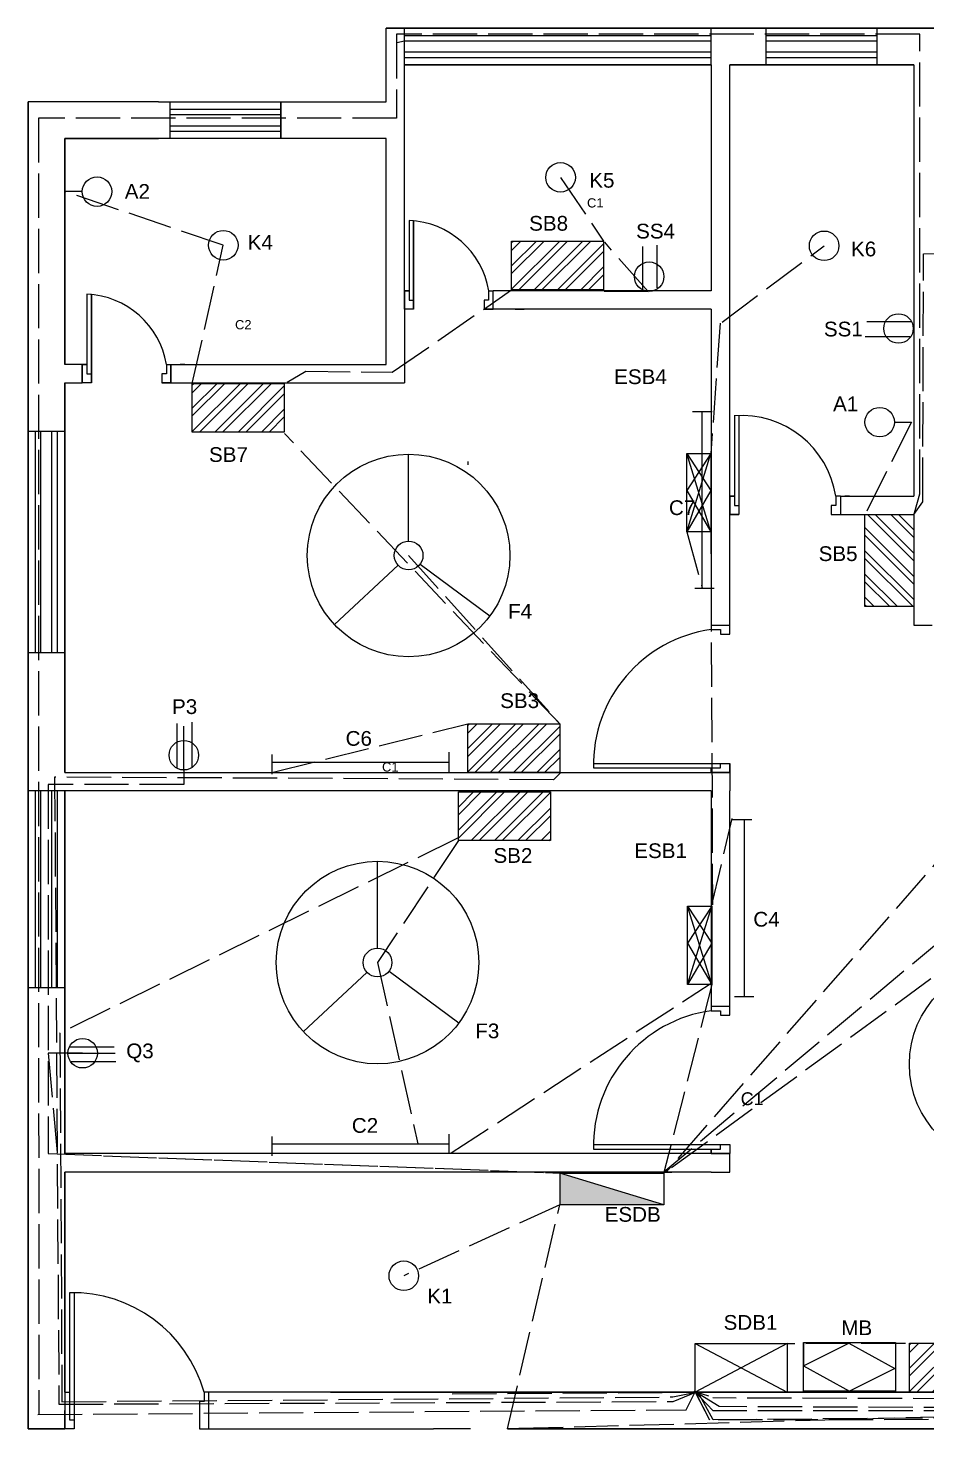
# Model space of a CAD drawing. Header units: millimetres. Extents: x 3825 to 4342, y 1227 to 2179.
# Drawn here: x 3842.2 to 4086, y 1769.3 to 2149.3 of the extents above; entities that cross this region are included whole.
import ezdxf

# ---------------------------------------------------------------- set-up
doc = ezdxf.new("R2010")
doc.units = ezdxf.units.MM
doc.linetypes.add('ACAD_ISO02W100', pattern=[15, 12, -3])
for name, color, linetype in [('conduit', 7, 'ACAD_ISO02W100'), ('doors', 6, 'Continuous'), ('emconduit', 1, 'ACAD_ISO02W100'), ('emfittings', 7, 'Continuous'), ('fittinglabels', 7, 'Continuous'), ('fittings', 7, 'Continuous'), ('windows', 40, 'Continuous')]:
    doc.layers.add(name, color=color, linetype=linetype)
doc.styles.get("Standard").update_dxf_attribs({"font": 'arial.ttf'})

msp = doc.modelspace()

# ---------------------------------------------------------------- hatches: boundary and pattern name
at = {"layer": 'emfittings', "true_color": 0x000000}
h = msp.add_hatch(color=18, dxfattribs=at)
h.dxf.hatch_style = 1
h.paths.add_polyline_path([(3986.37, 1838.76), (3986.37, 1830.09), (4014.6, 1830.09)])
at = {"layer": 'fittings'}
h = msp.add_hatch(dxfattribs=at)
h.set_pattern_fill('ANSI32', color=256, scale=0.468168)
h.set_pattern_definition([(45, (2593.358, 1562.4752), (-3.1532, 3.1532), []), (45, (2595.46, 1562.4752), (-3.1532, 3.1532), [])])
h.paths.add_polyline_path([(3973.35, 2091.53), (3973.35, 2078.3), (3998.3, 2078.3), (3998.3, 2091.53)])
h = msp.add_hatch(dxfattribs=at)
h.set_pattern_fill('ANSI32', color=256, scale=0.468168)
h.set_pattern_definition([(45, (2506.7454, 1523.8727), (-3.1532, 3.1532), []), (45, (2508.8475, 1523.8727), (-3.1532, 3.1532), [])])
h.paths.add_polyline_path([(3886.74, 2052.93), (3886.74, 2039.7), (3911.69, 2039.7), (3911.69, 2052.93)])
h = msp.add_hatch(dxfattribs=at)
h.set_pattern_fill('ANSI32', color=256, scale=0.468168, angle=90)
h.set_pattern_definition([(135, (4598.224, 612.383), (-3.1532, -3.1532), []), (135, (4598.224, 614.485), (-3.1532, -3.1532), [])])
h.paths.add_polyline_path([(4069.17, 1992.38), (4082.4, 1992.38), (4082.4, 2017.33), (4069.17, 2017.33)])
h = msp.add_hatch(dxfattribs=at)
h.set_pattern_fill('ANSI32', color=256, scale=0.468168)
h.set_pattern_definition([(45, (2581.449, 1431.55), (-3.1532, 3.1532), []), (45, (2583.5513, 1431.55), (-3.1532, 3.1532), [])])
h.paths.add_polyline_path([(3961.44, 1960.61), (3961.44, 1947.38), (3986.39, 1947.38), (3986.39, 1960.61)])
h = msp.add_hatch(dxfattribs=at)
h.set_pattern_fill('ANSI32', color=256, scale=0.468168, angle=180)
h.set_pattern_definition([(225, (5363.8366, 2457.974), (3.1532, -3.1532), []), (225, (5361.7345, 2457.974), (3.1532, -3.1532), [])])
h.paths.add_polyline_path([(3983.84, 1928.92), (3983.84, 1942.15), (3958.89, 1942.15), (3958.89, 1928.92)])
h = msp.add_hatch(dxfattribs=at)
h.set_pattern_fill('ANSI32', color=256, scale=0.468168)
h.set_pattern_definition([(45, (2701.285, 1263.5196), (-3.1532, 3.1532), []), (45, (2703.387, 1263.5196), (-3.1532, 3.1532), [])])
h.paths.add_polyline_path([(4081.28, 1792.58), (4081.28, 1779.35), (4106.23, 1779.35), (4106.23, 1792.58)])

# ---------------------------------------------------------------- linework, layer by layer
for p, q in [((3939.27, 2129.32), (3939.27, 2149.32)), ((3944.27, 2149.32), (3939.27, 2149.32)), ((3944.27, 2078.05), (3944.27, 2139.32)), ((3944.27, 2139.32), (4027.49, 2139.32)), ((4027.49, 2139.32), (4027.49, 2078.05)), ((4082.4, 2139.32), (4032.49, 2139.32)), ((4032.49, 2073.05), (4032.49, 2139.32)), ((4082.4, 2139.32), (4082.4, 2022.33)), ((4082.4, 2139.32), (4082.4, 2022.33)), ((3877.55, 2129.32), (3842.18, 2129.32)), ((3877.55, 2129.32), (3911.88, 2129.32)), ((3911.88, 2129.32), (3939.27, 2129.32)), ((3852.18, 2119.32), (3852.18, 2058.05)), ((3939.27, 2119.32), (3852.18, 2119.32)), ((3852.18, 2119.32), (3877.55, 2119.32)), ((3939.27, 2058.05), (3939.27, 2119.32)), ((3944.27, 2078.05), (3944.27, 2073.05)), ((4027.49, 2078.05), (3968.36, 2078.05)), ((3968.36, 2073.05), (3968.36, 2078.05)), ((3976.78, 2078.05), (3975.53, 2078.05)), ((3944.27, 2073.05), (3944.27, 2053.05)), ((4027.49, 2073.05), (3968.36, 2073.05)), ((3974.28, 2073.05), (3976.78, 2073.05)), ((4027.49, 2073.05), (4027.49, 1987.4)), ((4027.49, 2073.05), (4027.49, 1987.4)), ((4032.49, 2022.33), (4032.49, 2073.05)), ((4032.49, 2022.33), (4032.49, 2073.05)), ((3856.86, 2058.05), (3852.18, 2058.05)), ((3856.86, 2058.05), (3856.86, 2053.05)), ((3880.95, 2058.05), (3939.27, 2058.05)), ((3880.95, 2058.05), (3880.95, 2053.05)), ((3884.68, 2058.05), (3883.43, 2058.05)), ((3905.39, 2058.15), (3905.39, 2058.13)), ((3852.18, 2053.05), (3852.18, 1947.38)), ((3852.18, 2053.05), (3856.86, 2053.05)), ((3880.95, 2053.05), (3939.27, 2053.05)), ((3880.95, 2053.05), (3944.27, 2053.05)), ((3882.18, 2053.05), (3884.68, 2053.05)), ((4032.49, 2022.33), (4032.49, 2017.33)), ((4062.51, 2022.33), (4082.4, 2022.33)), ((4062.51, 2022.33), (4062.51, 2017.33)), ((4064.99, 2022.33), (4063.74, 2022.33)), ((4064.99, 2022.33), (4063.74, 2022.33)), ((4032.49, 1987.4), (4032.49, 2017.33)), ((4032.49, 1987.4), (4032.49, 2017.33)), ((4062.49, 2017.33), (4064.99, 2017.33)), ((4062.49, 2017.33), (4064.99, 2017.33)), ((4062.51, 2017.33), (4082.4, 2017.33)), ((4062.51, 2017.33), (4082.4, 2017.33)), ((4082.4, 2017.33), (4082.4, 1987.39)), ((4082.4, 2017.33), (4082.4, 1987.39)), ((4027.49, 1987.4), (4032.49, 1987.4)), ((4082.4, 1987.39), (4087.4, 1987.39)), ((4082.4, 1987.39), (4087.4, 1987.39)), ((3852.18, 1947.38), (3939.27, 1947.38)), ((3939.27, 1947.38), (4027.49, 1947.38)), ((4032.49, 1947.38), (4027.49, 1947.38)), ((4032.49, 1947.38), (4032.49, 1942.38)), ((3852.18, 1942.38), (3852.18, 1844.02)), ((4027.49, 1942.38), (3852.18, 1942.38)), ((4027.49, 1942.38), (4027.49, 1884.04)), ((4032.49, 1884.04), (4032.49, 1942.38)), ((4027.49, 1884.04), (4032.49, 1884.04)), ((4027.49, 1844.02), (3852.18, 1844.02)), ((4027.49, 1844.02), (4032.49, 1844.02)), ((4032.49, 1839.02), (4032.49, 1844.02)), ((3852.18, 1839.02), (3852.18, 1779.32)), ((4027.49, 1839.02), (3852.18, 1839.02)), ((4027.49, 1839.02), (4032.49, 1839.02)), ((3842.18, 1779.34), (3842.18, 1779.32)), ((3852.18, 1779.32), (3852.18, 1769.34)), ((4332.18, 1779.32), (3891.16, 1779.32)), ((3891.16, 1779.32), (3891.16, 1769.34)), ((4332.18, 1779.34), (3924.18, 1779.34)), ((3962.18, 1779.34), (3962.18, 1779.32)), ((3972.18, 1779.34), (3972.18, 1779.32)), ((3891.16, 1769.34), (3952.18, 1769.34)), ((3891.16, 1769.34), (3952.18, 1769.34)), ((3962.18, 1769.34), (3952.18, 1769.34)), ((3962.18, 1769.34), (3952.18, 1769.34)), ((4332.18, 1769.34), (3972.18, 1769.34)), ((4332.18, 1769.34), (3972.18, 1769.34))]:
    msp.add_line(p, q)
for points in [[(3939.27, 2149.32), (4161.78, 2149.32)], [(4161.78, 2149.32), (3939.27, 2149.32)], [(4161.78, 2149.32), (3939.27, 2149.32)], [(4161.78, 2149.32), (3939.27, 2149.32)], [(4161.78, 2149.32), (3944.27, 2149.32)], [(4161.78, 2149.32), (3944.27, 2149.32)], [(4161.78, 2149.32), (3944.27, 2149.32)], [(4161.78, 2149.32), (3944.27, 2149.32)], [(4250.09, 2149.32), (4342.18, 2149.32), (4342.18, 1769.34), (3972.18, 1769.34)], [(3972.18, 1769.34), (4342.18, 1769.34), (4342.18, 2149.32), (4250.09, 2149.32)], [(3972.18, 1769.34), (4342.18, 1769.34), (4342.18, 2149.32), (4250.09, 2149.32)], [(3972.18, 1769.34), (4342.18, 1769.34), (4342.18, 2149.32), (4250.09, 2149.32)], [(4250.09, 2149.32), (4342.18, 2149.32), (4342.18, 1769.34), (3972.18, 1769.34)], [(3972.18, 1769.34), (4342.18, 1769.34), (4342.18, 2149.32), (4250.09, 2149.32)], [(3972.18, 1769.34), (4342.18, 1769.34), (4342.18, 2149.32), (4250.09, 2149.32)], [(3972.18, 1769.34), (4342.18, 1769.34), (4342.18, 2149.32), (4250.09, 2149.32)], [(4082.4, 2139.32), (4032.49, 2139.32)], [(4032.49, 2139.32), (4082.4, 2139.32)], [(4082.4, 2139.32), (4032.49, 2139.32)], [(3852.18, 1769.34), (3842.18, 1769.34), (3842.18, 2129.32)], [(3842.18, 2129.32), (3842.18, 1769.34), (3852.18, 1769.34)], [(3852.18, 1769.34), (3842.18, 1769.34), (3842.18, 2129.32)], [(3842.18, 2129.32), (3842.18, 1769.34), (3852.18, 1769.34)], [(3842.18, 2129.32), (3842.18, 1769.34), (3852.18, 1769.34)], [(3842.18, 2129.32), (3842.18, 1769.34), (3852.18, 1769.34)], [(3852.18, 1769.34), (3842.18, 1769.34), (3842.18, 2129.32)], [(3842.18, 2129.32), (3842.18, 1769.34), (3852.18, 1769.34)], [(3852.18, 1769.34), (3842.18, 1769.34), (3842.18, 2129.32)], [(3842.18, 2129.32), (3842.18, 1769.34), (3852.18, 1769.34)], [(3842.18, 2129.32), (3842.18, 1769.34), (3852.18, 1769.34)], [(3842.18, 2129.32), (3842.18, 1769.34), (3852.18, 1769.34)], [(3852.18, 2119.32), (3852.18, 2058.05)], [(3852.18, 2058.05), (3852.18, 2119.32)], [(3852.18, 2119.32), (3852.18, 2058.05)], [(3852.18, 2053.05), (3852.18, 1947.38)], [(3852.18, 1947.38), (3852.18, 2053.05)], [(3852.18, 2053.05), (3852.18, 1947.38)], [(3852.18, 1942.38), (3852.18, 1844.02)], [(3852.18, 1844.02), (3852.18, 1942.38)], [(3852.18, 1942.38), (3852.18, 1844.02)], [(4332.18, 1942.38), (4332.18, 1779.32), (3891.16, 1779.32)], [(3924.18, 1779.34), (4332.18, 1779.34), (4332.18, 1942.38)], [(3924.18, 1779.34), (4332.18, 1779.34), (4332.18, 1942.38)], [(3852.18, 1779.32), (3852.18, 1839.02)], [(3852.18, 1839.02), (3852.18, 1779.34)]]:
    msp.add_lwpolyline(points)
msp.add_arc((3888.18, 1779.32), 36, 0, 0.0279)
at = {"layer": 'conduit'}
for p, q in [((4084.01, 2147.61), (3942.14, 2147.61)), ((3942.14, 2147.61), (3942.14, 2124.87)), ((4084.01, 2023.01), (4084.01, 2147.61)), ((3942.23, 2145.4), (3944.27, 2145.82)), ((3942.14, 2124.87), (3845.03, 2124.87)), ((3845.03, 2124.87), (3845.08, 1773.26)), ((3986.61, 2108.81), (3998.3, 2091.53)), ((3895.15, 2090.41), (3852.28, 2104.95)), ((4010.34, 2077.83), (3998.6, 2091.2)), ((4084.85, 2020.8), (4085.03, 2088.11)), ((4085.03, 2088.11), (4112.67, 2088.43)), ((3940.97, 2055.99), (3973.35, 2078.3)), ((3998.47, 2077.97), (4010.34, 2077.83)), ((3912.49, 2053.22), (3917.53, 2056.24)), ((3917.53, 2056.24), (3940.97, 2055.99)), ((4081.79, 2042.42), (4069.17, 2017.33)), ((3986.39, 1960.61), (3911.71, 2039.36)), ((3961.48, 2031.79), (3961.48, 2031.79)), ((3961.48, 2031.79), (3961.48, 2030.88)), ((4082.63, 2017.81), (4084.01, 2023.01)), ((4082.4, 2017.33), (4084.85, 2020.8)), ((3945.4, 2006.26), (3986.39, 1960.61)), ((3884.46, 1947.97), (3884.46, 1961.06)), ((3908.28, 1947.38), (3961.44, 1960.61)), ((3984.72, 1945.43), (3849.4, 1946.15)), ((3849.4, 1946.15), (3850.55, 1776.05)), ((3986.56, 1947.27), (3984.72, 1945.43)), ((3958.65, 1929.54), (3850.8, 1876.7)), ((3958.89, 1928.92), (3936.97, 1895.84)), ((3936.97, 1895.84), (3947.93, 1846.65)), ((3850.8, 1876.7), (3851.38, 1776.72)), ((4023.16, 1792.55), (4081.28, 1792.58)), ((3957.2, 1778.89), (4023.16, 1779.32)), ((4017.05, 1778.02), (4023.87, 1779.44)), ((4017.17, 1776.78), (4023.26, 1779.35)), ((4020.67, 1774.56), (4023.13, 1779.42)), ((4028, 1774.22), (4022.89, 1779.7)), ((4023.16, 1779.32), (4027, 1771.78)), ((4023.27, 1779.42), (4026.74, 1778.36)), ((4023.3, 1779.05), (4027, 1771.78)), ((4029.66, 1775.39), (4023.31, 1779.32)), ((4028, 1771.79), (4023.87, 1779.44)), ((3844.83, 1773.26), (4020.67, 1774.56)), ((3850.55, 1776.05), (4017.17, 1776.78)), ((3851.38, 1776.72), (4017.05, 1778.02)), ((4334.24, 1776.79), (4027.94, 1777.75)), ((4337.13, 1774.22), (4029.66, 1775.39)), ((4341.36, 1772.24), (4027, 1771.78)), ((4339.74, 1774.48), (4028, 1771.79)), ((4337.13, 1774.22), (4028, 1774.22))]:
    msp.add_line(p, q, dxfattribs=at)
msp.add_lwpolyline([(3886.74, 2052.93), (3895.15, 2090.41)], dxfattribs=at)
at = {"layer": 'doors'}
for p, q in [((3945.52, 2097.11), (3945.52, 2075.55)), ((3945.52, 2097.11), (3945.52, 2075.55)), ((3946.77, 2097.03), (3946.77, 2073.05)), ((3946.77, 2097.01), (3946.77, 2073.05)), ((3858.11, 2077.11), (3858.11, 2055.55)), ((3858.11, 2077.11), (3858.11, 2055.55)), ((3859.36, 2077.03), (3859.36, 2053.05)), ((3859.36, 2077.01), (3859.36, 2053.05)), ((3944.27, 2078.05), (3945.52, 2078.05)), ((3944.27, 2073.05), (3944.27, 2078.05)), ((3944.27, 2078.05), (3945.52, 2078.05)), ((3945.52, 2078.05), (3944.27, 2078.05)), ((3944.27, 2073.05), (3944.27, 2078.05)), ((3945.52, 2075.55), (3946.77, 2075.55)), ((3945.52, 2075.55), (3946.77, 2075.55)), ((3968.36, 2073.05), (3965.86, 2073.05)), ((3856.86, 2058.05), (3858.11, 2058.05)), ((3856.86, 2053.05), (3856.86, 2058.05)), ((3856.86, 2058.05), (3858.11, 2058.05)), ((3858.11, 2058.05), (3856.86, 2058.05)), ((3856.86, 2053.05), (3856.86, 2058.05)), ((3858.11, 2055.55), (3859.36, 2055.55)), ((3858.11, 2055.55), (3859.36, 2055.55)), ((3880.95, 2053.05), (3878.45, 2053.05)), ((4033.74, 2041.38), (4033.74, 2019.83)), ((4033.74, 2041.38), (4033.74, 2019.83)), ((4033.74, 2041.38), (4033.74, 2019.83)), ((4033.74, 2041.38), (4033.74, 2019.83)), ((4034.99, 2041.3), (4034.99, 2017.33)), ((4034.99, 2041.3), (4034.99, 2017.33)), ((4034.99, 2041.28), (4034.99, 2017.33)), ((4034.99, 2041.28), (4034.99, 2017.33)), ((4032.49, 2022.33), (4033.74, 2022.33)), ((4032.49, 2017.33), (4032.49, 2022.33)), ((4032.49, 2022.33), (4033.74, 2022.33)), ((4033.74, 2022.33), (4032.49, 2022.33)), ((4032.49, 2017.33), (4032.49, 2022.33)), ((4032.49, 2022.33), (4033.74, 2022.33)), ((4032.49, 2017.33), (4032.49, 2022.33)), ((4032.49, 2022.33), (4033.74, 2022.33)), ((4033.74, 2022.33), (4032.49, 2022.33)), ((4032.49, 2017.33), (4032.49, 2022.33)), ((4032.49, 2017.33), (4034.99, 2017.33)), ((4034.99, 2017.33), (4032.49, 2017.33)), ((4032.49, 2017.33), (4034.99, 2017.33)), ((4032.49, 2017.33), (4034.99, 2017.33)), ((4034.99, 2017.33), (4032.49, 2017.33)), ((4032.49, 2017.33), (4034.99, 2017.33)), ((4032.49, 1947.38), (4032.49, 1949.88)), ((4032.49, 1949.88), (4032.49, 1947.38)), ((4027.49, 1948.63), (4027.49, 1947.38)), ((4027.49, 1947.38), (4027.49, 1948.63)), ((4032.49, 1947.38), (4027.49, 1947.38)), ((3852.18, 1779.34), (3852.18, 1769.34)), ((3852.18, 1779.34), (3853.43, 1779.34)), ((3852.18, 1769.34), (3852.18, 1774.34)), ((3854.68, 1769.34), (3852.18, 1769.34)), ((3854.68, 1769.34), (3852.18, 1769.34))]:
    msp.add_line(p, q, dxfattribs=at)
at = {"layer": 'doors', "color": 215, "true_color": 0xa953a0}
for p, q in [((3946.77, 2097.03), (3945.52, 2097.11)), ((3945.52, 2097.11), (3945.52, 2078.05)), ((3946.77, 2073.05), (3946.77, 2097.03)), ((3859.36, 2077.03), (3858.11, 2077.11)), ((3858.11, 2077.11), (3858.11, 2058.05)), ((3859.36, 2053.05), (3859.36, 2077.03)), ((3944.27, 2073.05), (3944.27, 2078.05)), ((3944.27, 2078.05), (3945.52, 2078.05)), ((3945.52, 2078.05), (3945.52, 2075.55)), ((3945.52, 2075.55), (3946.77, 2075.55)), ((3946.77, 2075.55), (3946.77, 2073.05)), ((3965.86, 2075.55), (3965.86, 2073.05)), ((3967.11, 2075.55), (3965.86, 2075.55)), ((3967.11, 2078.05), (3968.36, 2078.05)), ((3967.11, 2078.05), (3967.11, 2075.55)), ((3968.36, 2073.05), (3968.36, 2078.05)), ((3946.77, 2073.05), (3944.27, 2073.05)), ((3965.86, 2073.05), (3968.36, 2073.05)), ((3856.86, 2053.05), (3856.86, 2058.05)), ((3856.86, 2058.05), (3858.11, 2058.05)), ((3858.11, 2058.05), (3858.11, 2055.55)), ((3879.7, 2058.05), (3880.95, 2058.05)), ((3879.7, 2058.05), (3879.7, 2055.55)), ((3880.95, 2053.05), (3880.95, 2058.05)), ((3859.36, 2053.05), (3856.86, 2053.05)), ((3858.11, 2055.55), (3859.36, 2055.55)), ((3859.36, 2055.55), (3859.36, 2053.05)), ((3878.45, 2055.55), (3878.45, 2053.05)), ((3879.7, 2055.55), (3878.45, 2055.55)), ((3878.45, 2053.05), (3880.95, 2053.05)), ((4033.74, 2044.14), (4033.74, 2019.83)), ((4033.74, 2044.14), (4033.74, 2019.83)), ((4034.99, 2044.2), (4034.99, 2017.33)), ((4034.99, 2044.2), (4034.99, 2017.33)), ((4032.49, 2022.33), (4032.49, 2017.33)), ((4032.49, 2022.33), (4032.49, 2017.33)), ((4061.26, 2022.33), (4061.26, 2019.83)), ((4062.51, 2022.33), (4061.26, 2022.33)), ((4061.26, 2022.33), (4061.26, 2019.83)), ((4061.26, 2022.33), (4061.26, 2019.83)), ((4061.26, 2022.33), (4061.26, 2019.83)), ((4062.51, 2022.33), (4062.51, 2017.33)), ((4062.51, 2022.33), (4062.51, 2017.33)), ((4033.74, 2019.83), (4034.99, 2019.83)), ((4033.74, 2019.83), (4034.99, 2019.83)), ((4033.74, 2019.83), (4034.99, 2019.83)), ((4033.74, 2019.83), (4034.99, 2019.83)), ((4033.74, 2019.83), (4034.99, 2019.83)), ((4033.74, 2019.83), (4034.99, 2019.83)), ((4060.01, 2019.83), (4060.01, 2017.33)), ((4061.26, 2019.83), (4060.01, 2019.83)), ((4060.01, 2019.83), (4060.01, 2017.33)), ((4060.01, 2019.83), (4060.01, 2017.33)), ((4061.26, 2019.83), (4060.01, 2019.83)), ((4060.01, 2019.83), (4060.01, 2017.33)), ((4034.99, 2017.33), (4032.49, 2017.33)), ((4034.99, 2017.33), (4032.49, 2017.33)), ((4060.01, 2017.33), (4062.51, 2017.33)), ((4027.49, 1987.4), (4027.49, 1986.15)), ((4027.49, 1987.4), (4032.49, 1987.4)), ((4027.49, 1987.4), (4027.49, 1986.15)), ((4027.49, 1987.4), (4032.49, 1987.4)), ((4032.49, 1984.9), (4032.49, 1987.4)), ((4032.49, 1984.9), (4032.49, 1987.4)), ((4027.49, 1986.15), (4029.99, 1986.15)), ((4027.49, 1986.15), (4029.99, 1986.15)), ((4029.99, 1986.15), (4029.99, 1984.9)), ((4029.99, 1986.15), (4029.99, 1984.9)), ((4029.99, 1984.9), (4032.49, 1984.9)), ((4029.99, 1984.9), (4032.49, 1984.9)), ((3995.56, 1949.88), (4032.49, 1949.88)), ((4003.74, 1949.88), (4032.49, 1949.88)), ((4029.99, 1948.63), (4029.99, 1949.88)), ((4029.99, 1948.63), (4029.99, 1949.88)), ((4032.49, 1949.88), (4032.49, 1947.38)), ((3995.54, 1948.63), (4029.99, 1948.63)), ((4003.77, 1948.63), (4029.99, 1948.63)), ((4027.49, 1947.38), (4032.49, 1947.38)), ((4027.49, 1884.04), (4027.49, 1882.79)), ((4027.49, 1884.04), (4032.49, 1884.04)), ((4027.49, 1882.79), (4029.99, 1882.79)), ((4029.99, 1882.79), (4029.99, 1881.54)), ((4029.99, 1881.54), (4032.49, 1881.54)), ((4032.49, 1881.54), (4032.49, 1884.04)), ((3995.54, 1845.27), (4029.99, 1845.27)), ((3995.56, 1846.52), (4032.49, 1846.52)), ((4003.74, 1846.52), (4032.49, 1846.52)), ((4003.77, 1845.27), (4029.99, 1845.27)), ((4027.49, 1845.27), (4027.49, 1844.02)), ((4027.49, 1844.02), (4027.49, 1845.27)), ((4027.49, 1844.02), (4032.49, 1844.02)), ((4032.49, 1844.02), (4027.49, 1844.02)), ((4027.49, 1844.02), (4032.49, 1844.02)), ((4029.99, 1845.27), (4029.99, 1846.52)), ((4029.99, 1845.27), (4029.99, 1846.52)), ((4032.49, 1846.52), (4032.49, 1844.02)), ((4032.49, 1846.52), (4032.49, 1844.02)), ((3853.43, 1806.28), (3853.43, 1771.84)), ((3854.68, 1806.26), (3854.68, 1769.34)), ((3853.43, 1798.05), (3853.43, 1771.84)), ((3854.68, 1798.09), (3854.68, 1769.34)), ((3889.91, 1779.32), (3889.91, 1776.82)), ((3891.16, 1779.32), (3889.91, 1779.32)), ((3891.16, 1779.32), (3891.16, 1769.34)), ((3888.66, 1776.82), (3888.66, 1769.34)), ((3889.91, 1776.82), (3888.66, 1776.82)), ((3852.18, 1774.34), (3852.18, 1769.34)), ((3853.43, 1771.84), (3854.68, 1771.84)), ((3853.43, 1771.84), (3854.68, 1771.84)), ((3854.68, 1769.34), (3852.18, 1769.34)), ((3888.66, 1769.34), (3891.16, 1769.34))]:
    msp.add_line(p, q, dxfattribs=at)
for points in [[(4033.74, 2022.33), (4032.49, 2022.33)], [(4033.74, 2022.33), (4032.49, 2022.33)], [(4027.49, 1948.63), (4027.49, 1947.38)], [(4027.49, 1845.27), (4027.49, 1844.02)]]:
    msp.add_lwpolyline(points, dxfattribs=at)
for centre, radius, start, end in [((3944.68, 2074.39), 22.73, 9.2655, 87.8657), ((3857.27, 2054.39), 22.73, 9.2655, 87.8657), ((4035.71, 2018.36), 25.85, 8.8156, 94.3849), ((4035.71, 2018.36), 25.85, 8.8156, 94.3849), ((4032.55, 1949.48), 37.02, 97.8589, 181.315), ((4032.55, 1846.12), 37.02, 97.8589, 181.315), ((3854.28, 1769.28), 37.02, 15.7435, 91.315)]:
    msp.add_arc(centre, radius, start, end, dxfattribs=at)
at = {"layer": 'emconduit'}
for p, q in [((4030.42, 2069.56), (4058.09, 2090.25)), ((4029.88, 2069.24), (4027.36, 2033.94)), ((4020.82, 2012.63), (4025.04, 1997.35)), ((4027.36, 2012.63), (4027.82, 1911.47)), ((4144.63, 1987.39), (4015.27, 1839.07)), ((4171.78, 1970.49), (4014.66, 1839.02)), ((3884.46, 1947.97), (3884.46, 1944.11)), ((3884.46, 1944.11), (3847.66, 1944.11)), ((3847.66, 1944.11), (3847.66, 1844.02)), ((4147.61, 1935.6), (4015.27, 1839.07)), ((4027.49, 1910.72), (4033.18, 1934.89)), ((3956.92, 1844.21), (4027.49, 1890.3)), ((4027.62, 1889.85), (4014.62, 1838.87)), ((3853.09, 1871.25), (3847.66, 1871.25)), ((3847.66, 1871.25), (3850.09, 1843.93)), ((3847.66, 1844.02), (3986.37, 1838.76)), ((3850.09, 1843.93), (3986.37, 1838.76)), ((3986.37, 1830.09), (3944.1, 1810.89)), ((3972.18, 1769.34), (3986.37, 1830.09)), ((4332.18, 1779.34), (3972.18, 1769.34))]:
    msp.add_line(p, q, dxfattribs=at)
at = {"layer": 'emfittings'}
for p, q in [((4027.36, 2033.94), (4020.82, 2023.91)), ((4027.36, 2012.63), (4020.82, 2033.94)), ((4020.82, 2033.94), (4027.36, 2023.91)), ((4020.82, 2012.63), (4027.36, 2033.94)), ((4020.82, 2023.91), (4027.36, 2012.63)), ((4027.36, 2023.91), (4020.82, 2012.63)), ((4027.62, 1911.16), (4021.08, 1901.13)), ((4027.62, 1889.85), (4021.08, 1911.16)), ((4021.08, 1911.16), (4027.62, 1901.13)), ((4021.08, 1889.85), (4027.62, 1911.16)), ((4021.08, 1901.13), (4027.62, 1889.85)), ((4027.62, 1901.13), (4021.08, 1889.85)), ((3986.37, 1838.76), (4014.6, 1838.76)), ((4014.6, 1830.09), (3986.37, 1838.76)), ((3986.37, 1838.76), (3986.37, 1830.09)), ((3988.56, 1839.02), (4016.8, 1839.02)), ((4014.6, 1830.09), (3986.37, 1830.09))]:
    msp.add_line(p, q, dxfattribs=at)
for points in [[(4027.36, 2033.94), (4027.36, 2012.63), (4020.82, 2012.63), (4020.82, 2033.94)], [(4027.62, 1911.16), (4027.62, 1889.85), (4021.08, 1889.85), (4021.08, 1911.16)]]:
    msp.add_lwpolyline(points, close=True, dxfattribs=at)
msp.add_lwpolyline([(3986.37, 1838.76), (4014.6, 1838.76), (4014.6, 1830.09)], dxfattribs=at)
at = {"layer": 'fittings'}
for p, q in [((3856.9, 2104.95), (3852.28, 2104.95)), ((4008.96, 2078.58), (4008.96, 2090.04)), ((4012.79, 2078.85), (4012.79, 2090.45)), ((4081.72, 2069.6), (4069.68, 2069.6)), ((4081.44, 2065.58), (4069.25, 2065.58)), ((4022.39, 2045.35), (4027.7, 2045.35)), ((4025.04, 2037), (4025.04, 2045.35)), ((4025.04, 1997.35), (4025.04, 2045.35)), ((4077.17, 2042.42), (4081.79, 2042.42)), ((4025.04, 1997.35), (4025.04, 2037)), ((3945.4, 2010.16), (3945.4, 2033.73)), ((3942.54, 2003.6), (3925.28, 1987.56)), ((3948.53, 2003.94), (3967.47, 1989.9)), ((4022.99, 1997.35), (4028.3, 1997.35)), ((3886.7, 1948.9), (3886.7, 1961.08)), ((3882.67, 1948.61), (3882.67, 1960.66)), ((3908.28, 1952.28), (3908.28, 1946.97)), ((3908.28, 1950.23), (3947.93, 1950.23)), ((3908.28, 1950.23), (3956.28, 1950.23)), ((3947.93, 1950.23), (3956.28, 1950.23)), ((3956.28, 1952.88), (3956.28, 1947.57)), ((4038.45, 1934.57), (4033.14, 1934.57)), ((4036.39, 1934.57), (4036.39, 1894.91)), ((4036.39, 1934.57), (4036.39, 1886.57)), ((3936.97, 1899.74), (3936.97, 1923.31)), ((3934.11, 1893.18), (3916.85, 1877.14)), ((3940.1, 1893.52), (3959.04, 1879.48)), ((4036.39, 1894.91), (4036.39, 1886.57)), ((4039.04, 1886.57), (4033.74, 1886.57)), ((3856.99, 1871.25), (3853.09, 1871.25)), ((3853.09, 1871.25), (3865.84, 1871.25)), ((3853.52, 1873.02), (3865.56, 1873.02)), ((3853.81, 1869), (3865.99, 1869)), ((3908.28, 1848.7), (3908.28, 1843.4)), ((3956.28, 1849.3), (3956.28, 1843.99)), ((3908.28, 1846.65), (3947.93, 1846.65)), ((3908.28, 1846.65), (3956.28, 1846.65)), ((3947.93, 1846.65), (3956.28, 1846.65)), ((4023.16, 1792.55), (4048.11, 1779.34)), ((4048.11, 1792.55), (4023.16, 1779.34)), ((4052.47, 1792.79), (4052.47, 1786.45)), ((4052.47, 1786.45), (4064.75, 1792.63)), ((4064.75, 1792.63), (4077.29, 1785.74)), ((4052.47, 1786.45), (4065, 1779.56)), ((4077.29, 1785.74), (4065, 1779.56)), ((4052.47, 1779.56), (4065, 1779.56))]:
    msp.add_line(p, q, dxfattribs=at)
for points in [[(3973.35, 2091.53), (3998.3, 2091.53), (3998.3, 2078.3), (3973.35, 2078.3)], [(3886.74, 2052.93), (3911.69, 2052.93), (3911.69, 2039.7), (3886.74, 2039.7)], [(4069.17, 1992.38), (4069.17, 2017.33), (4082.4, 2017.33), (4082.4, 1992.38)], [(3961.44, 1960.61), (3986.39, 1960.61), (3986.39, 1947.38), (3961.44, 1947.38)], [(3983.84, 1928.92), (3958.89, 1928.92), (3958.89, 1942.15), (3983.84, 1942.15)], [(4023.16, 1792.55), (4048.11, 1792.55), (4048.11, 1779.32), (4023.16, 1779.32)], [(4052.47, 1792.79), (4077.42, 1792.79), (4077.42, 1779.56), (4052.47, 1779.56)], [(4081.28, 1792.58), (4106.23, 1792.58), (4106.23, 1779.35), (4081.28, 1779.35)]]:
    msp.add_lwpolyline(points, close=True, dxfattribs=at)
for centre, radius in [((3986.61, 2108.81), 4.01), ((3860.9, 2104.95), 4), ((3895.15, 2090.41), 4.01), ((4058.09, 2090.25), 4.01), ((4010.65, 2081.88), 4), ((4078.25, 2067.83), 4), ((4073.17, 2042.42), 4), ((3945.4, 2006.26), 27.47), ((3945.4, 2006.26), 3.9), ((3884.45, 1952.08), 4), ((3936.97, 1895.84), 27.47), ((3936.97, 1895.84), 3.9), ((4108.68, 1868.25), 27.47), ((3856.99, 1871.25), 4), ((3944.1, 1810.89), 4.01)]:
    msp.add_circle(centre, radius, dxfattribs=at)
at = {"layer": 'windows', "color": 31, "true_color": 0xfecc66}
for p, q in [((3944.27, 2139.32), (3944.27, 2149.32)), ((4027.49, 2139.32), (4027.49, 2149.32)), ((4042.4, 2139.32), (4042.4, 2149.32)), ((4072.4, 2149.32), (4072.4, 2139.32)), ((3880.73, 2119.32), (3880.73, 2129.32)), ((3910.73, 2129.32), (3910.73, 2119.32)), ((3852.18, 1942.38), (3842.18, 1942.38)), ((3852.18, 1888.97), (3842.18, 1888.97))]:
    msp.add_line(p, q, dxfattribs=at)
at = {"layer": 'windows'}
for p, q in [((3970.72, 2149.32), (4005.06, 2149.32)), ((4072.4, 2149.32), (4072.4, 2139.32)), ((4027.49, 2139.32), (3944.27, 2139.32)), ((3877.55, 2129.32), (3911.88, 2129.32)), ((3910.73, 2119.32), (3910.73, 2129.32)), ((3852.18, 2039.88), (3842.18, 2039.88)), ((3852.18, 2039.88), (3842.18, 2039.88)), ((3852.18, 1979.88), (3842.18, 1979.88)), ((3852.18, 1979.88), (3842.18, 1979.88))]:
    msp.add_line(p, q, dxfattribs=at)
at = {"layer": 'windows', "color": 31, "true_color": 0xfecc66}
for points in [[(3944.27, 2147.32), (4027.49, 2147.32)], [(4042.4, 2147.32), (4072.4, 2147.32)], [(3944.27, 2145.82), (4027.49, 2145.82)], [(4042.4, 2145.82), (4072.4, 2145.82)], [(3944.27, 2142.82), (4027.49, 2142.82)], [(3944.27, 2141.32), (4027.49, 2141.32)], [(4042.4, 2142.82), (4072.4, 2142.82)], [(4042.4, 2141.32), (4072.4, 2141.32)], [(3880.73, 2127.32), (3910.73, 2127.32)], [(3880.73, 2125.82), (3910.73, 2125.82)], [(3880.73, 2122.82), (3910.73, 2122.82)], [(3880.73, 2121.32), (3910.73, 2121.32)], [(3844.18, 1979.88), (3844.18, 2039.88)], [(3844.18, 1979.88), (3844.18, 2039.88)], [(3845.68, 1979.88), (3845.68, 2039.88)], [(3845.68, 1979.88), (3845.68, 2039.88)], [(3848.68, 1979.88), (3848.68, 2039.88)], [(3848.68, 1979.88), (3848.68, 2039.88)], [(3850.18, 1979.88), (3850.18, 2039.88)], [(3850.18, 1979.88), (3850.18, 2039.88)], [(3844.18, 1888.97), (3844.18, 1942.38)], [(3845.68, 1888.97), (3845.68, 1942.38)], [(3848.68, 1888.97), (3848.68, 1942.38)], [(3850.18, 1888.97), (3850.18, 1942.38)]]:
    msp.add_lwpolyline(points, dxfattribs=at)
at = {"layer": 'windows'}
for points in [[(4027.49, 2139.32), (3944.27, 2139.32)], [(3944.27, 2139.32), (4027.49, 2139.32)], [(4027.49, 2139.32), (3944.27, 2139.32)]]:
    msp.add_lwpolyline(points, dxfattribs=at)

# ---------------------------------------------------------------- texts
at = {"layer": 'conduit'}
for s, p in [('C1', (3993.79, 2100.64)), ('C2', (3898.33, 2067.6)), ('C1', (3938.19, 1947.65))]:
    msp.add_text(s, height=2.5, dxfattribs=at).set_placement(p)
at = {"layer": 'conduit', "insert": (4035.46, 1860.66), "char_height": 3.487, "attachment_point": 1}
msp.add_mtext_dynamic_manual_height_columns('C1', width=20.5029, gutter_width=17.43, heights=[0], dxfattribs=at)
at = {"layer": 'fittinglabels', "char_height": 4}
for s, width, heights, insert, attachment_point in [('K5', 6.6164, [0], (3994.39, 2110.02), 1), ('A2', 6.1268, [0], (3868.42, 2107), 1), ('SB8', 10.7865, [3.96], (3978.09, 2098.35), 1), ('SS4', 6.3911, [2.59], (4007.1, 2096.23), 1), ('K4', 6.6164, [0], (3901.75, 2093.19), 1), ('K6', 6.6164, [0], (4065.38, 2091.39), 1), ('SS1', 9.9847, [0], (4068.59, 2069.67), 3), ('ESB4', 9.9942, [0], (4001.14, 2056.74), 1), ('A1', 6.1268, [0], (4060.51, 2049.38), 1), ('SB7', 10.7865, [3.5], (3891.26, 2035.63), 1), ('C7', 12.5171, [0], (4016, 2021.22), 1), ('SB5', 10.7865, [3.5], (4056.6, 2008.75), 1), ('F4', 7.0647, [0], (3972.38, 1993.12), 1), ('SB3', 10.7865, [3.5], (3970.23, 1968.87), 1), ('P3', 9.9847, [0], (3881.23, 1967.26), 1), ('C6', 12.5171, [0], (3928.31, 1958.64), 1), ('SB2', 10.7865, [3.5], (3968.41, 1926.89), 1), ('ESB1', 9.9942, [0], (4006.61, 1928.18), 1), ('C4', 12.5171, [0], (4038.89, 1909.59), 1), ('F3', 7.1694, [2.55], (3963.48, 1879.31), 1), ('Q3', 9.9847, [0], (3868.82, 1873.88), 1), ('C2', 12.5171, [0], (3930, 1853.67), 1), ('ESDB', 12.8042, [0], (3998.57, 1829.54), 1), ('K1', 6.6164, [0], (3950.45, 1807.38), 1), ('SDB1', 15.0863, [0], (4030.83, 1800.24), 1), ('MB', 11.3147, [0], (4062.75, 1798.79), 1)]:
    msp.add_mtext_dynamic_manual_height_columns(s, width=width, gutter_width=12.5, heights=heights, dxfattribs=dict(at, insert=insert, attachment_point=attachment_point))

doc.saveas('drawing.dxf')
